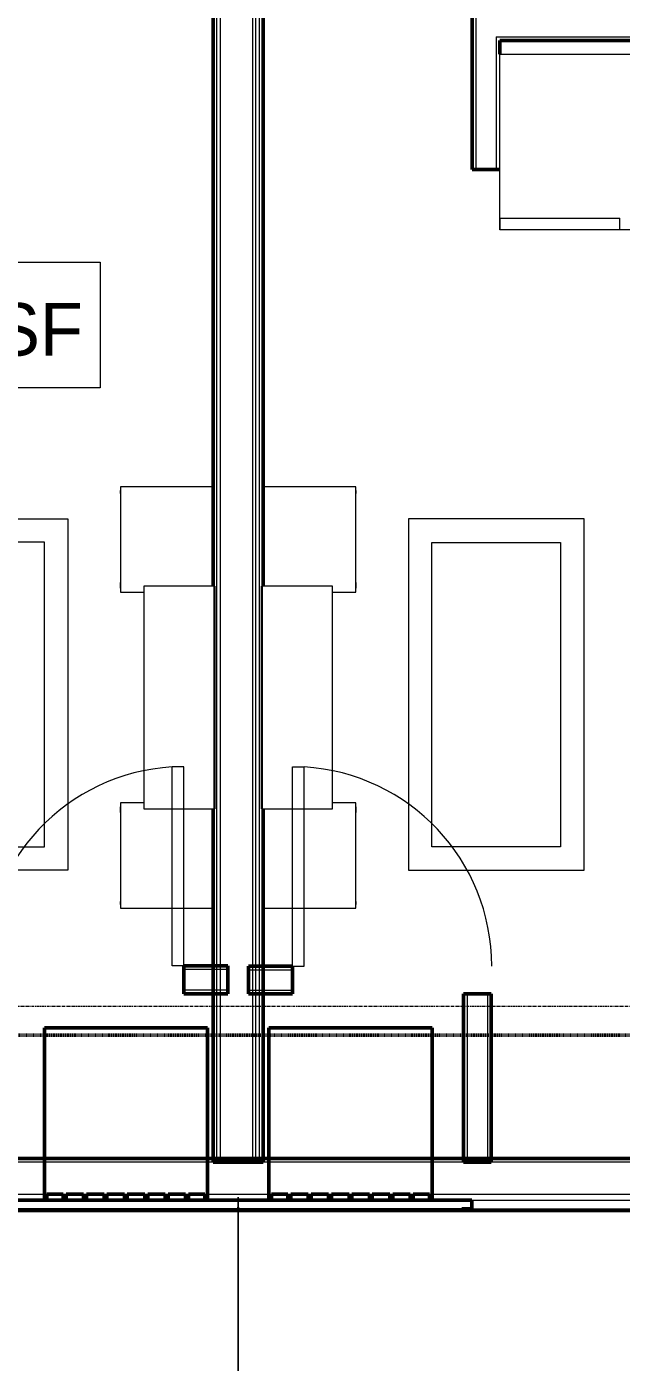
# Model space of a CAD drawing. Header units: inches. Extents: x -4217 to -1814, y 9706 to 12425.
# Drawn here: x -2750.9 to -2649.2, y 11221.4 to 11449.6 of the extents above; entities that cross this region are included whole.
import ezdxf

# ---------------------------------------------------------------- set-up
doc = ezdxf.new("R2010")
doc.units = ezdxf.units.IN
doc.header["$MEASUREMENT"] = 0
doc.linetypes.add('Dash 1_16_', pattern=[0.125, 0.0625, -0.0625])
doc.linetypes.add('Grid Line 1_2_', pattern=[0.875, 0.5, -0.125, 0.125, -0.125])
for name, color, linetype, lineweight in [('A-ANNO-DIMS', 211, 'Continuous', 9), ('A-ANNO-DIMS-96', 211, 'Continuous', 9), ('A-AREA-IDEN', 2, 'Continuous', 9), ('A-DOOR-1', 250, 'Continuous', 9), ('A-DOOR-2', 90, 'Continuous', 20), ('A-GENM-3', 10, 'Continuous', 50), ('A-GLAZ-4', 10, 'Continuous', 50), ('A-WALL', 113, 'Continuous', 13), ('A-WALL-3', 10, 'Continuous', 50), ('A-WALL-4', 50, 'Continuous', 13), ('C-PROP-LINE-2', 91, 'Dash 1_16_', 50), ('I-FURN-1', 250, 'Continuous', 9), ('I-WALL-3', 2, 'Continuous', 50), ('Q-SPCQ-1', 250, 'Continuous', 9), ('S-GRID-1', 1, 'Grid Line 1_2_', 9)]:
    doc.layers.add(name, color=color, linetype=linetype, lineweight=lineweight)
doc.styles.add('Century Gothic', font='ufonts.com_century-gothic.ttf', dxfattribs={"height": 9})
doc.dimstyles.new('OD__1_8__Tol__', dxfattribs={"dimscale": 12, "dimtxt": 9.397514, "dimasz": 1, "dimexe": 0.75, "dimexo": 0.5, "dimgap": 0.125, "dimtad": 1, "dimdec": 3, "dimrnd": 0.125, "dimzin": 3, "dimdsep": 46, "dimlunit": 4, "dimtxsty": 'Century Gothic', "dimblk1": 'OBLIQUE', "dimblk2": 'OBLIQUE', "dimsah": 1, "dimcen": 0.09, "dimdle": 0.75, "dimazin": 0, "dimtfac": 1, "dimtdec": 4, "dimtix": 1, "dimtmove": 0, "dimatfit": 3, "dimfxl": 1, "dimtvp": 1, "dimtfill": 1, "dimfrac": 2, "dimtolj": 1, "dimtzin": 0, "dimarcsym": 2})

# ---------------------------------------------------------------- blocks, each defined once
blk = doc.blocks.new('DIMBLOCK7-FLOOR PLAN - 3RD FLOOR')
at = {"layer": 'A-ANNO-DIMS-96'}
for p, q in [((-2916.32, 11249.64), (-2916.32, 11113.58)), ((-2916.32, 11122.58), (-2916.32, 11249.64)), ((-2714.72, 11249.64), (-2714.72, 11113.58)), ((-2714.72, 11122.58), (-2714.72, 11249.64)), ((-2916.32, 11122.58), (-2714.72, 11122.58))]:
    blk.add_line(p, q, dxfattribs=at)
at = {"layer": 'A-ANNO-DIMS-96', "lineweight": 50}
for p, q in [((-2916.32, 11122.58), (-2910.32, 11128.58)), ((-2714.72, 11122.58), (-2708.72, 11128.58)), ((-2916.32, 11122.58), (-2922.32, 11116.58)), ((-2714.72, 11122.58), (-2720.72, 11116.58))]:
    blk.add_line(p, q, dxfattribs=at)
at = {"layer": 'A-ANNO-DIMS-96', "color": 0, "insert": (-2846.25, 11135.62), "char_height": 9, "width": 73.7481, "attachment_point": 1, "line_spacing_factor": 0.984502, "style": 'Century Gothic', "bg_fill": 3, "box_fill_scale": 1.25, "bg_fill_color": 256, "bg_fill_true_color": 13158600, "bg_fill_transparency": 0}
blk.add_mtext('16\' - 9 5/8"', dxfattribs=at)
blk = doc.blocks.new('_Oblique')
at = {"color": 0, "linetype": 'ByBlock', "lineweight": -2}
blk.add_line((-0.5, -0.5), (0.5, 0.5), dxfattribs=at)
blk = doc.blocks.new('DIMBLOCK8-FLOOR PLAN - 3RD FLOOR')
at = {"layer": 'A-ANNO-DIMS-96'}
for p, q in [((-2714.72, 11249.64), (-2714.72, 11113.58)), ((-2714.72, 11122.58), (-2714.72, 11249.64)), ((-2072.36, 11245.83), (-2072.36, 11113.58)), ((-2072.36, 11122.58), (-2072.36, 11245.83)), ((-2714.72, 11122.58), (-2063.36, 11122.58))]:
    blk.add_line(p, q, dxfattribs=at)
at = {"layer": 'A-ANNO-DIMS-96', "lineweight": 50}
for p, q in [((-2714.72, 11122.58), (-2708.72, 11128.58)), ((-2072.36, 11122.58), (-2066.36, 11128.58)), ((-2714.72, 11122.58), (-2720.72, 11116.58)), ((-2072.36, 11122.58), (-2078.36, 11116.58))]:
    blk.add_line(p, q, dxfattribs=at)
at = {"layer": 'A-ANNO-DIMS-96', "color": 0, "insert": (-2424.27, 11135.62), "char_height": 9, "width": 73.7481, "attachment_point": 1, "line_spacing_factor": 0.984502, "style": 'Century Gothic', "bg_fill": 3, "box_fill_scale": 1.25, "bg_fill_color": 256, "bg_fill_true_color": 13158600, "bg_fill_transparency": 0}
blk.add_mtext('53\' - 6 3/8"', dxfattribs=at)

msp = doc.modelspace()

# ---------------------------------------------------------------- linework, layer by layer
at = {"layer": 'A-AREA-IDEN', "flags": 128}
msp.add_lwpolyline([(-2813.8407, 11409.40725), (-2738.33519, 11409.40725), (-2738.33519, 11387.91119), (-2813.8407, 11387.91119)], close=True, dxfattribs=at)
at = {"layer": 'A-DOOR-1'}
for centre, start, end in [((-2723.99952, 11289.13658), 93.365687, 180), ((-2705.44796, 11289.13199), 0, 86.634313)]:
    msp.add_arc(centre, 34.06659, start, end, dxfattribs=at)
at = {"layer": 'A-DOOR-2'}
for p, q in [((-2725.99952, 11289.13658), (-2725.99952, 11323.14441)), ((-2723.99952, 11323.14441), (-2725.99952, 11323.14441)), ((-2723.99952, 11289.13658), (-2723.99952, 11323.14441)), ((-2705.44796, 11323.13982), (-2703.44796, 11323.13982)), ((-2705.44796, 11289.13199), (-2705.44796, 11323.13982)), ((-2703.44796, 11289.13199), (-2703.44796, 11323.13982)), ((-2723.99952, 11289.13658), (-2725.99952, 11289.13658)), ((-2705.44796, 11289.13199), (-2703.44796, 11289.13199))]:
    msp.add_line(p, q, dxfattribs=at)
at = {"layer": 'A-GENM-3'}
for p, q in [((-2719.98624, 11278.5769), (-2747.86124, 11278.5769)), ((-2681.58624, 11278.5769), (-2709.46124, 11278.5769))]:
    msp.add_line(p, q, dxfattribs=at)
at = {"layer": 'A-WALL'}
for p, q in [((-2718.34874, 11255.6394), (-2718.34874, 11623.2394)), ((-2717.72374, 11255.6394), (-2717.72374, 11623.2394)), ((-2712.22374, 11255.6394), (-2712.22374, 11623.2394)), ((-2711.72374, 11255.6394), (-2711.72374, 11623.2394)), ((-2711.09874, 11255.6394), (-2711.09874, 11623.2394))]:
    msp.add_line(p, q, dxfattribs=at)
at = {"layer": 'A-WALL-3'}
for p, q in [((-2674.72374, 11528.13124), (-2674.72374, 11425.22206)), ((-2669.97374, 11447.2331), (-2514.87374, 11447.2331)), ((-2669.97374, 11444.9206), (-2669.97374, 11447.2331)), ((-2674.72374, 11425.22206), (-2669.97374, 11425.22206)), ((-2716.47374, 11289.13658), (-2723.99952, 11289.13658)), ((-2723.99952, 11289.13658), (-2723.99952, 11284.38658)), ((-2716.47374, 11284.38658), (-2716.47374, 11289.13658)), ((-2705.44796, 11289.13199), (-2712.97374, 11289.13199)), ((-2712.97374, 11289.13199), (-2712.97374, 11284.38199)), ((-2705.44796, 11284.38199), (-2705.44796, 11289.13199)), ((-2723.99952, 11284.38658), (-2716.47374, 11284.38658)), ((-2712.97374, 11284.38199), (-2705.44796, 11284.38199)), ((-2671.44796, 11284.38199), (-2676.19796, 11284.38199))]:
    msp.add_line(p, q, dxfattribs=at)
at = {"layer": 'A-WALL-4'}
for p, q in [((-2674.09874, 11528.13124), (-2674.09874, 11425.22206)), ((-2670.59874, 11447.8581), (-2669.97374, 11447.8581)), ((-2670.59874, 11447.8581), (-2670.59874, 11425.22206)), ((-2669.97374, 11447.8581), (-2514.87374, 11447.8581)), ((-2716.47374, 11288.51158), (-2723.99952, 11288.51158)), ((-2712.97374, 11288.50699), (-2705.44796, 11288.50699)), ((-2716.47374, 11285.01158), (-2723.99952, 11285.01158)), ((-2712.97374, 11285.00699), (-2705.44796, 11285.00699))]:
    msp.add_line(p, q, dxfattribs=at)
at = {"layer": 'C-PROP-LINE-2'}
msp.add_line((-2099.26202, 11277.2894), (-3402.04874, 11277.2894), dxfattribs=at)
at = {"layer": 'I-FURN-1'}
for p, q in [((-2734.87979, 11370.34841), (-2734.87979, 11369.8593)), ((-2718.97374, 11371.00891), (-2734.84874, 11371.00891)), ((-2734.84874, 11371.00891), (-2734.84874, 11353.00891)), ((-2694.59874, 11371.00432), (-2710.47374, 11371.00432)), ((-2694.59874, 11353.00432), (-2694.59874, 11371.00432)), ((-2694.56768, 11369.85471), (-2694.56768, 11370.34382)), ((-2734.87979, 11369.8593), (-2734.84865, 11369.8593)), ((-2694.59882, 11369.85471), (-2694.56768, 11369.85471)), ((-2773.84874, 11365.51918), (-2743.84874, 11365.51918)), ((-2743.84874, 11365.51918), (-2743.84874, 11305.51918)), ((-2685.59874, 11365.51459), (-2685.59874, 11305.51459)), ((-2655.59874, 11365.51459), (-2685.59874, 11365.51459)), ((-2655.59874, 11305.51459), (-2655.59874, 11365.51459)), ((-2747.84874, 11361.51918), (-2769.84874, 11361.51918)), ((-2747.84874, 11309.51918), (-2747.84874, 11361.51918)), ((-2681.59874, 11361.51459), (-2659.59874, 11361.51459)), ((-2681.59874, 11309.51459), (-2681.59874, 11361.51459)), ((-2659.59874, 11361.51459), (-2659.59874, 11309.51459)), ((-2734.84865, 11354.66629), (-2734.88054, 11354.66629)), ((-2734.88054, 11354.66629), (-2734.88054, 11353.67181)), ((-2694.56693, 11354.6617), (-2694.59882, 11354.6617)), ((-2694.56693, 11353.66722), (-2694.56693, 11354.6617)), ((-2734.88054, 11353.67181), (-2734.84865, 11353.67181)), ((-2734.84874, 11353.00891), (-2730.84874, 11353.00891)), ((-2718.84874, 11354.00891), (-2730.84874, 11354.00891)), ((-2730.84874, 11354.00891), (-2730.84874, 11316.00891)), ((-2718.84874, 11316.00891), (-2718.84874, 11354.00891)), ((-2718.84874, 11354.00891), (-2718.72374, 11354.00891)), ((-2718.84874, 11316.00891), (-2718.84874, 11354.00891)), ((-2718.72374, 11354.00891), (-2718.72374, 11316.00891)), ((-2710.72374, 11316.00432), (-2710.72374, 11354.00432)), ((-2710.72374, 11354.00432), (-2710.59874, 11354.00432)), ((-2710.59874, 11354.00432), (-2710.59874, 11316.00432)), ((-2710.59874, 11354.00432), (-2710.59874, 11316.00432)), ((-2698.59874, 11354.00432), (-2710.59874, 11354.00432)), ((-2698.59874, 11316.00432), (-2698.59874, 11354.00432)), ((-2698.59874, 11353.00432), (-2694.59874, 11353.00432)), ((-2694.59882, 11353.66722), (-2694.56693, 11353.66722)), ((-2734.88054, 11316.34601), (-2734.88054, 11315.35153)), ((-2734.84865, 11316.34601), (-2734.88054, 11316.34601)), ((-2734.88054, 11315.35153), (-2734.84865, 11315.35153)), ((-2730.84874, 11317.00891), (-2734.84874, 11317.00891)), ((-2734.84874, 11317.00891), (-2734.84874, 11299.00891)), ((-2730.84874, 11316.00891), (-2718.84874, 11316.00891)), ((-2718.72374, 11316.00891), (-2718.84874, 11316.00891)), ((-2710.59874, 11316.00432), (-2710.72374, 11316.00432)), ((-2710.59874, 11316.00432), (-2698.59874, 11316.00432)), ((-2694.59874, 11317.00432), (-2698.59874, 11317.00432)), ((-2694.56693, 11316.34142), (-2694.59882, 11316.34142)), ((-2694.59882, 11315.34694), (-2694.56693, 11315.34694)), ((-2694.59874, 11299.00432), (-2694.59874, 11317.00432)), ((-2694.56693, 11315.34694), (-2694.56693, 11316.34142)), ((-2769.84874, 11309.51918), (-2747.84874, 11309.51918)), ((-2659.59874, 11309.51459), (-2681.59874, 11309.51459)), ((-2743.84874, 11305.51918), (-2773.84874, 11305.51918)), ((-2685.59874, 11305.51459), (-2655.59874, 11305.51459)), ((-2734.84865, 11300.15852), (-2734.87979, 11300.15852)), ((-2734.87979, 11300.15852), (-2734.87979, 11299.66941)), ((-2694.56768, 11300.15393), (-2694.59882, 11300.15393)), ((-2694.56768, 11299.66482), (-2694.56768, 11300.15393)), ((-2734.84874, 11299.00891), (-2718.97374, 11299.00891)), ((-2710.47374, 11299.00432), (-2694.59874, 11299.00432))]:
    msp.add_line(p, q, dxfattribs=at)
at = {"layer": 'I-WALL-3'}
for p, q in [((-2718.97374, 11622.6144), (-2718.97374, 11354.00891)), ((-2710.47374, 11354.00432), (-2710.47374, 11622.6144)), ((-2718.97374, 11316.00891), (-2718.97374, 11255.6394)), ((-2710.47374, 11255.6394), (-2710.47374, 11316.00432)), ((-2718.97374, 11255.6394), (-2710.47374, 11255.6394))]:
    msp.add_line(p, q, dxfattribs=at)
at = {"layer": 'Q-SPCQ-1'}
for p, q in [((-2669.97374, 11414.9206), (-2669.97374, 11444.9206)), ((-2669.97374, 11444.9206), (-2634.22374, 11444.9206)), ((-2669.97374, 11416.9206), (-2649.47374, 11416.9206)), ((-2669.97374, 11416.9206), (-2669.97374, 11414.9206)), ((-2649.47374, 11414.9206), (-2649.47374, 11416.9206)), ((-2634.22374, 11414.9206), (-2669.97374, 11414.9206)), ((-2649.47374, 11414.9206), (-2669.97374, 11414.9206))]:
    msp.add_line(p, q, dxfattribs=at)
at = {"layer": 'S-GRID-1'}
msp.add_line((-1814.20638, 11282.1894), (-4168.71446, 11282.1894), dxfattribs=at)

# ---------------------------------------------------------------- texts
at = {"layer": 'A-AREA-IDEN', "insert": (-2810.8407, 11402.40725), "char_height": 9, "width": 83.931, "attachment_point": 1, "style": 'Century Gothic'}
msp.add_mtext('315 - 507 SF', dxfattribs=at)

# ---------------------------------------------------------------- next in the draw order: dimensions: what is measured, and where the dimension line sits
at = {"layer": 'A-ANNO-DIMS'}
dim = msp.add_linear_dim(base=(-2714.72374, 11122.57926), p1=(-2916.32374, 11255.6394), p2=(-2714.72374, 11255.6394), dimstyle='OD__1_8__Tol__', override={"dimpost": '<>', "dimfxl": 201.6}, dxfattribs=at)
dim.commit()
dim.dimension.update_dxf_attribs({"geometry": 'DIMBLOCK7-FLOOR PLAN - 3RD FLOOR', "text_midpoint": (-2815.52374, 11129.30428)})

# ---------------------------------------------------------------- next in the draw order: linework, layer by layer
at = {"layer": 'A-GENM-3'}
for p, q in [((-2747.86124, 11278.5769), (-2747.86124, 11249.1394)), ((-2747.42374, 11249.1394), (-2747.42374, 11250.1394)), ((-2747.42374, 11250.1394), (-2744.62686, 11250.1394)), ((-2744.62686, 11250.1394), (-2744.62686, 11249.1394)), ((-2744.12686, 11249.1394), (-2744.12686, 11250.1394)), ((-2744.12686, 11250.1394), (-2741.14249, 11250.1394)), ((-2741.14249, 11250.1394), (-2741.14249, 11249.1394)), ((-2740.64249, 11249.1394), (-2740.64249, 11250.1394)), ((-2740.64249, 11250.1394), (-2737.65811, 11250.1394)), ((-2737.65811, 11250.1394), (-2737.65811, 11249.1394)), ((-2737.15811, 11249.1394), (-2737.15811, 11250.1394)), ((-2737.15811, 11250.1394), (-2734.17374, 11250.1394)), ((-2734.17374, 11250.1394), (-2734.17374, 11249.1394)), ((-2733.67374, 11249.1394), (-2733.67374, 11250.1394)), ((-2733.67374, 11250.1394), (-2730.68936, 11250.1394)), ((-2730.68936, 11250.1394), (-2730.68936, 11249.1394)), ((-2730.18936, 11249.1394), (-2730.18936, 11250.1394)), ((-2730.18936, 11250.1394), (-2727.20499, 11250.1394)), ((-2727.20499, 11250.1394), (-2727.20499, 11249.1394)), ((-2726.70499, 11249.1394), (-2726.70499, 11250.1394)), ((-2726.70499, 11250.1394), (-2723.72061, 11250.1394)), ((-2723.72061, 11250.1394), (-2723.72061, 11249.1394)), ((-2723.22061, 11249.1394), (-2723.22061, 11250.1394)), ((-2747.86124, 11249.1394), (-2747.42374, 11249.1394)), ((-2744.62686, 11249.1394), (-2744.12686, 11249.1394)), ((-2741.14249, 11249.1394), (-2740.64249, 11249.1394)), ((-2737.65811, 11249.1394), (-2737.15811, 11249.1394)), ((-2734.17374, 11249.1394), (-2733.67374, 11249.1394)), ((-2730.68936, 11249.1394), (-2730.18936, 11249.1394)), ((-2727.20499, 11249.1394), (-2726.70499, 11249.1394)), ((-2723.72061, 11249.1394), (-2723.22061, 11249.1394))]:
    msp.add_line(p, q, dxfattribs=at)

# ---------------------------------------------------------------- next in the draw order: dimensions: what is measured, and where the dimension line sits
at = {"layer": 'A-ANNO-DIMS'}
dim = msp.add_linear_dim(base=(-2072.3612366797, 11122.5792649421), p1=(-2714.7237366793, 11255.6393961105), p2=(-2072.3612366797, 11251.8268961105), dimstyle='OD__1_8__Tol__', override={"dimpost": '<>', "dimfxl": 642.373814}, dxfattribs=at)
dim.commit()
dim.dimension.update_dxf_attribs({"geometry": 'DIMBLOCK8-FLOOR PLAN - 3RD FLOOR', "text_midpoint": (-2393.5424866795, 11129.3042819759)})

# ---------------------------------------------------------------- next in the draw order: linework, layer by layer
at = {"layer": 'A-GENM-3'}
for p, q in [((-2719.98624, 11249.1394), (-2719.98624, 11278.5769)), ((-2709.46124, 11278.5769), (-2709.46124, 11249.1394)), ((-2681.58624, 11249.1394), (-2681.58624, 11278.5769)), ((-2723.22061, 11250.1394), (-2720.42374, 11250.1394)), ((-2720.42374, 11250.1394), (-2720.42374, 11249.1394)), ((-2709.02374, 11249.1394), (-2709.02374, 11250.1394)), ((-2709.02374, 11250.1394), (-2706.22686, 11250.1394)), ((-2706.22686, 11250.1394), (-2706.22686, 11249.1394)), ((-2705.72686, 11249.1394), (-2705.72686, 11250.1394)), ((-2705.72686, 11250.1394), (-2702.74249, 11250.1394)), ((-2702.74249, 11250.1394), (-2702.74249, 11249.1394)), ((-2702.24249, 11249.1394), (-2702.24249, 11250.1394)), ((-2702.24249, 11250.1394), (-2699.25811, 11250.1394)), ((-2699.25811, 11250.1394), (-2699.25811, 11249.1394)), ((-2698.75811, 11249.1394), (-2698.75811, 11250.1394)), ((-2698.75811, 11250.1394), (-2695.77374, 11250.1394)), ((-2695.77374, 11250.1394), (-2695.77374, 11249.1394)), ((-2695.27374, 11249.1394), (-2695.27374, 11250.1394)), ((-2695.27374, 11250.1394), (-2692.28936, 11250.1394)), ((-2692.28936, 11250.1394), (-2692.28936, 11249.1394)), ((-2691.78936, 11249.1394), (-2691.78936, 11250.1394)), ((-2691.78936, 11250.1394), (-2688.80499, 11250.1394)), ((-2688.80499, 11250.1394), (-2688.80499, 11249.1394)), ((-2688.30499, 11249.1394), (-2688.30499, 11250.1394)), ((-2688.30499, 11250.1394), (-2685.32061, 11250.1394)), ((-2685.32061, 11250.1394), (-2685.32061, 11249.1394)), ((-2684.82061, 11249.1394), (-2684.82061, 11250.1394)), ((-2684.82061, 11250.1394), (-2682.02374, 11250.1394)), ((-2682.02374, 11250.1394), (-2682.02374, 11249.1394)), ((-2720.42374, 11249.1394), (-2719.98624, 11249.1394)), ((-2709.46124, 11249.1394), (-2709.02374, 11249.1394)), ((-2706.22686, 11249.1394), (-2705.72686, 11249.1394)), ((-2702.74249, 11249.1394), (-2702.24249, 11249.1394)), ((-2699.25811, 11249.1394), (-2698.75811, 11249.1394)), ((-2695.77374, 11249.1394), (-2695.27374, 11249.1394)), ((-2692.28936, 11249.1394), (-2691.78936, 11249.1394)), ((-2688.80499, 11249.1394), (-2688.30499, 11249.1394)), ((-2685.32061, 11249.1394), (-2684.82061, 11249.1394)), ((-2682.02374, 11249.1394), (-2681.58624, 11249.1394))]:
    msp.add_line(p, q, dxfattribs=at)
at = {"layer": 'A-GLAZ-4'}
for p, q in [((-2752.93546, 11247.4519), (-2714.91202, 11247.4519)), ((-2714.91202, 11247.3894), (-2752.93546, 11247.3894)), ((-2714.53546, 11247.4519), (-2676.51202, 11247.4519)), ((-2676.51202, 11247.3894), (-2714.53546, 11247.3894))]:
    msp.add_line(p, q, dxfattribs=at)
at = {"layer": 'A-WALL-3'}
for p, q in [((-2676.19796, 11284.38199), (-2676.19796, 11255.6394)), ((-2671.44796, 11255.6394), (-2671.44796, 11284.38199)), ((-2639.29796, 11256.2644), (-2791.16124, 11256.2644)), ((-2676.19796, 11255.6394), (-2671.44796, 11255.6394)), ((-2754.68546, 11249.1394), (-2674.76202, 11249.1394)), ((-2714.53546, 11247.6394), (-2714.91202, 11247.6394)), ((-2714.91202, 11247.6394), (-2714.91202, 11247.3894)), ((-2714.91202, 11247.3894), (-2714.53546, 11247.3894)), ((-2714.53546, 11247.3894), (-2714.53546, 11247.6394)), ((-2674.76202, 11247.6394), (-2676.51202, 11247.6394)), ((-2676.51202, 11247.6394), (-2676.51202, 11247.3894)), ((-2676.51202, 11247.3894), (-2637.73546, 11247.3894)), ((-2674.76202, 11249.1394), (-2674.76202, 11247.6394))]:
    msp.add_line(p, q, dxfattribs=at)
at = {"layer": 'A-WALL-4'}
for p, q in [((-2675.57296, 11284.38199), (-2675.57296, 11255.6394)), ((-2672.07296, 11284.38199), (-2672.07296, 11255.6394)), ((-2638.36046, 11255.6394), (-2792.03624, 11255.6394)), ((-2792.66124, 11250.1394), (-2637.73546, 11250.1394)), ((-2674.76202, 11249.1394), (-2637.73546, 11249.1394)), ((-2674.76202, 11247.6394), (-2637.73546, 11247.6394))]:
    msp.add_line(p, q, dxfattribs=at)
at = {"layer": 'C-PROP-LINE-2'}
msp.add_line((-2068.92374, 11247.3894), (-3400.04874, 11247.3894), dxfattribs=at)

doc.saveas('drawing.dxf')
